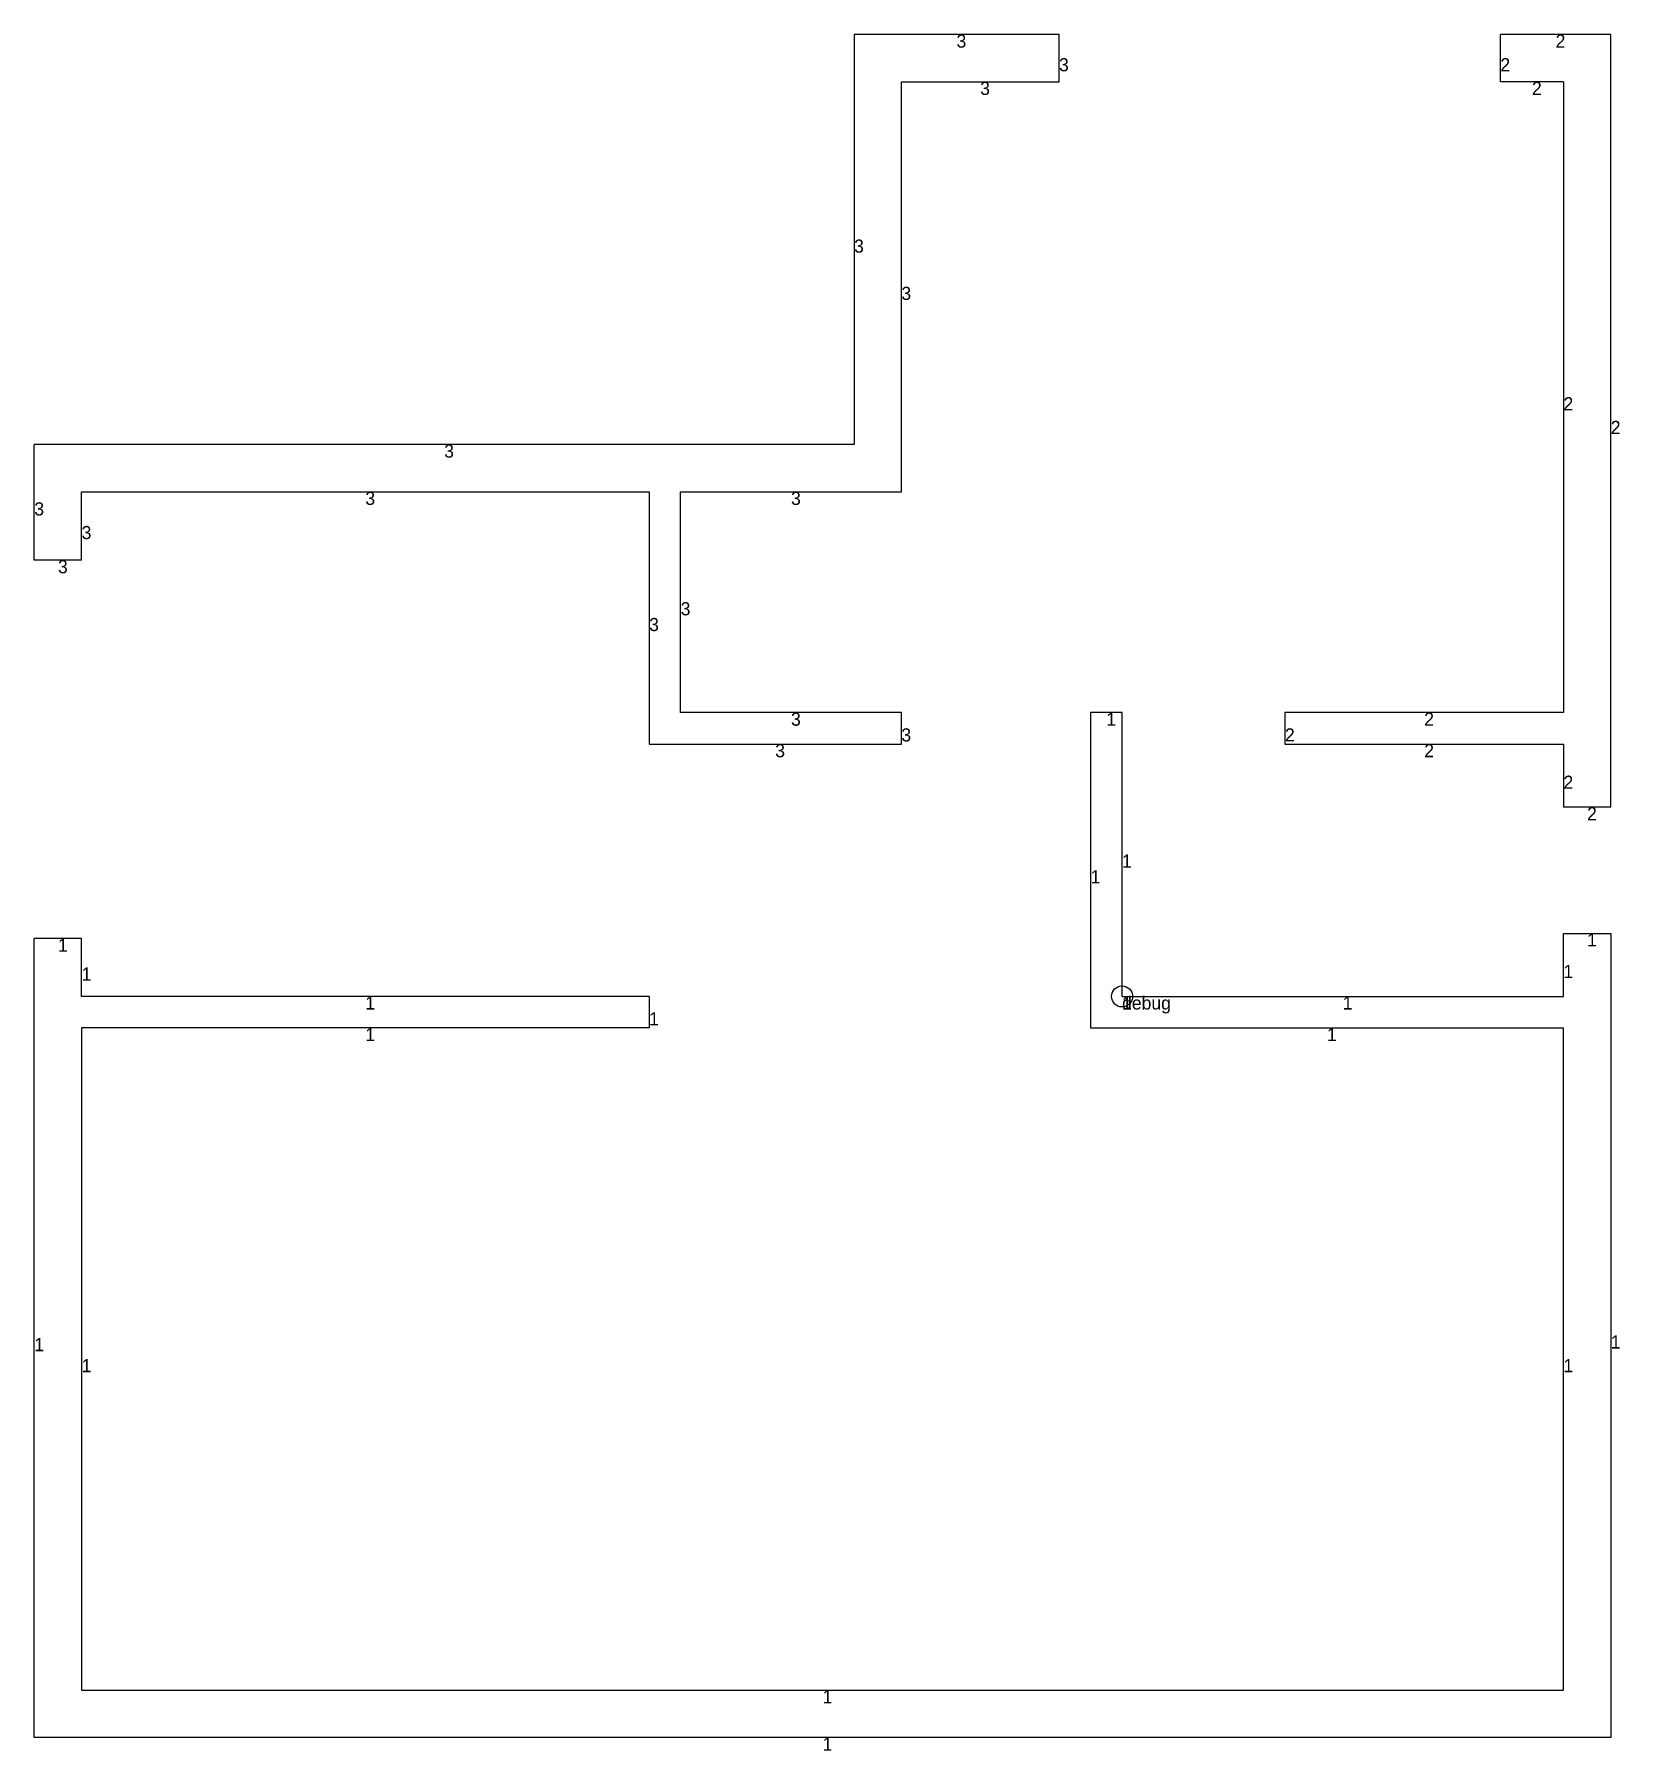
# Model space of a CAD drawing. Header units: metres. Extents: x 355 to 657, y 472 to 799.
import ezdxf

# ---------------------------------------------------------------- set-up
doc = ezdxf.new("R2010")
doc.units = ezdxf.units.M
doc.layers.add('WALL_DEBUG', color=7, linetype='Continuous')

msp = doc.modelspace()

# ---------------------------------------------------------------- linework, layer by layer
at = {"layer": 'debug', "color": 2}
msp.add_circle((562, 616), 2, dxfattribs=at)
at = {"layer": 'WALL_DEBUG'}
for p, q in [((550, 799), (511, 799)), ((511, 799), (511, 721)), ((550, 799), (511, 799)), ((511, 799), (511, 721)), ((550, 790), (550, 799)), ((550, 790), (550, 799)), ((655, 799), (634, 799)), ((634, 790), (634, 799)), ((655, 799), (634, 799)), ((634, 790), (634, 799)), ((655, 652), (655, 799)), ((655, 652), (655, 799)), ((520, 712), (520, 790)), ((520, 790), (550, 790)), ((520, 712), (520, 790)), ((520, 790), (550, 790)), ((646, 790), (634, 790)), ((646, 790), (634, 790)), ((646, 790), (646, 670)), ((646, 790), (646, 670)), ((355, 699), (355, 721)), ((511, 721), (355, 721)), ((355, 699), (355, 721)), ((511, 721), (355, 721)), ((364, 699), (364, 712)), ((364, 712), (472, 712)), ((364, 699), (364, 712)), ((364, 712), (472, 712)), ((472, 712), (472, 664)), ((472, 712), (472, 664)), ((478, 670), (478, 712)), ((478, 712), (520, 712)), ((478, 670), (478, 712)), ((478, 712), (520, 712)), ((364, 699), (355, 699)), ((364, 699), (355, 699)), ((520, 670), (478, 670)), ((520, 670), (478, 670)), ((520, 664), (520, 670)), ((520, 664), (520, 670)), ((562, 670), (556, 670)), ((556, 670), (556, 610)), ((562, 670), (556, 670)), ((556, 670), (556, 610)), ((562, 616), (562, 670)), ((562, 616), (562, 670)), ((646, 670), (593, 670)), ((593, 670), (593, 664)), ((646, 670), (593, 670)), ((593, 670), (593, 664)), ((472, 664), (520, 664)), ((472, 664), (520, 664)), ((593, 664), (646, 664)), ((593, 664), (646, 664)), ((646, 664), (646, 652)), ((646, 664), (646, 652)), ((655, 652), (646, 652)), ((655, 652), (646, 652)), ((364, 627), (355, 627)), ((355, 475), (355, 627)), ((364, 627), (355, 627)), ((355, 475), (355, 627)), ((364, 616), (364, 627)), ((364, 616), (364, 627)), ((646, 616), (646, 628)), ((646, 628), (655, 628)), ((646, 616), (646, 628)), ((646, 628), (655, 628)), ((655, 628), (655, 475)), ((655, 628), (655, 475)), ((472, 616), (364, 616)), ((472, 616), (364, 616)), ((472, 616), (472, 610)), ((472, 616), (472, 610)), ((562, 616), (562, 616)), ((562, 616), (646, 616)), ((562, 616), (646, 616)), ((472, 610), (364, 610)), ((364, 610), (364, 484)), ((472, 610), (364, 610)), ((364, 610), (364, 484)), ((556, 610), (646, 610)), ((556, 610), (646, 610)), ((646, 484), (646, 610)), ((646, 484), (646, 610)), ((364, 484), (646, 484)), ((364, 484), (646, 484)), ((655, 475), (355, 475)), ((655, 475), (355, 475))]:
    msp.add_line(p, q, dxfattribs=at)

# ---------------------------------------------------------------- texts
at = {"layer": 'comp_debug_text', "char_height": 2.5, "attachment_point": 1}
for s, insert in [('3', (530.5, 799)), ('2', (644.5, 799)), ('3', (550, 794.5)), ('2', (634, 794.5)), ('3', (535, 790)), ('2', (640, 790)), ('3', (511, 760)), ('3', (520, 751)), ('2', (646, 730)), ('2', (655, 725.5)), ('3', (433, 721)), ('3', (418, 712)), ('3', (499, 712)), ('3', (355, 710)), ('3', (364, 705.5)), ('3', (359.5, 699)), ('3', (478, 691)), ('3', (472, 688)), ('3', (499, 670)), ('1', (559, 670)), ('2', (619.5, 670)), ('3', (520, 667)), ('2', (593, 667)), ('3', (496, 664)), ('2', (619.5, 664)), ('2', (646, 658)), ('2', (650.5, 652)), ('1', (562, 643)), ('1', (556, 640)), ('1', (359.5, 627)), ('1', (650.5, 628)), ('1', (364, 621.5)), ('1', (646, 622)), ('1', (418, 616)), ('1', (562, 616)), ('1', (604, 616)), ('1', (472, 613)), ('1', (418, 610)), ('1', (601, 610)), ('1', (355, 551)), ('1', (655, 551.5)), ('1', (364, 547)), ('1', (646, 547)), ('1', (505, 484)), ('1', (505, 475))]:
    msp.add_mtext(s, dxfattribs=dict(at, insert=insert))
at = {"layer": 'debug', "insert": (562, 616), "char_height": 2.5, "attachment_point": 1}
msp.add_mtext('debug', dxfattribs=at)

doc.saveas('drawing.dxf')
